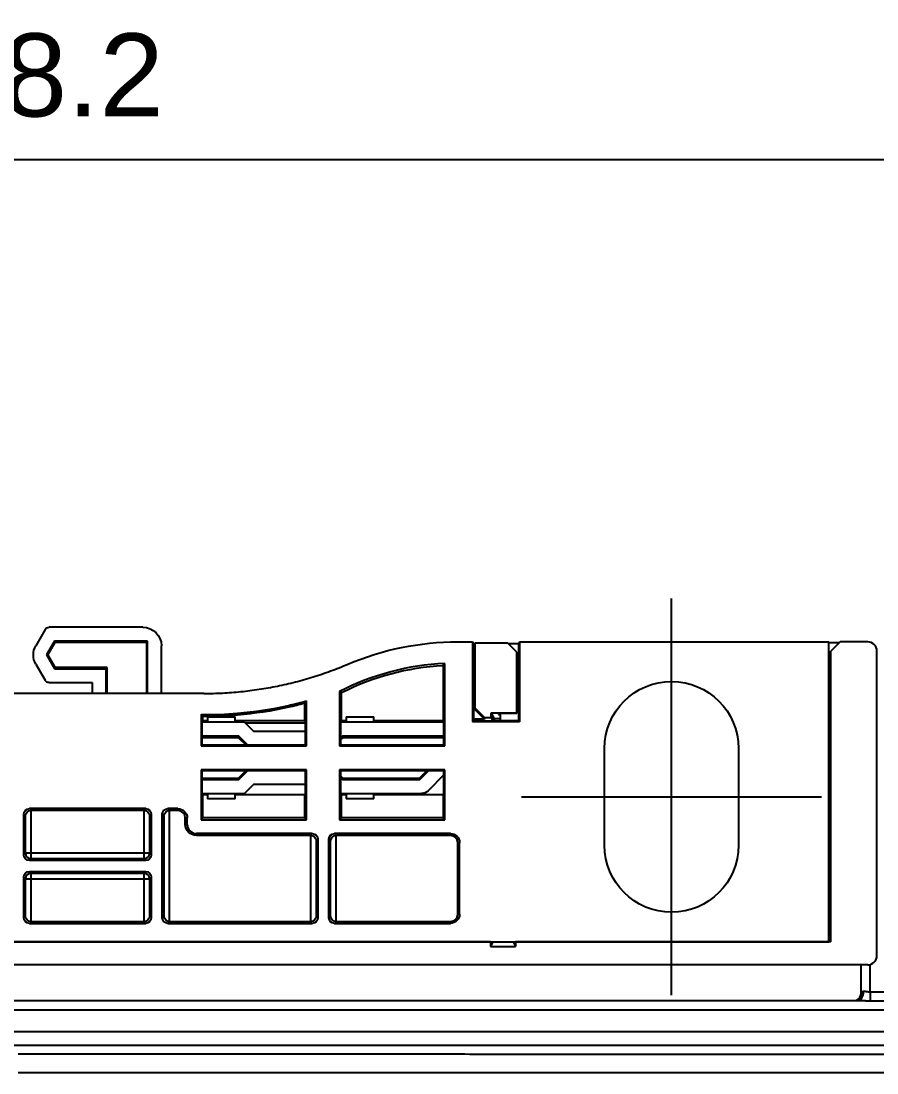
# Model space of a CAD drawing. Header units: millimetres. Extents: x 1301 to 1721, y -207 to 90.
# Drawn here: x 1629.95 to 1660.85, y 30.14 to 68.13 of the extents above; entities that cross this region are included whole.
import ezdxf

# ---------------------------------------------------------------- set-up
doc = ezdxf.new("R2010")
doc.units = ezdxf.units.MM
doc.linetypes.add('CENTER2', pattern=[28.575, 19.05, -3.175, 3.175, -3.175])
doc.layers.add('Center', color=1, linetype='CENTER2')
doc.layers.add('DIM', color=5, linetype='Continuous')
doc.styles.get("Standard").update_dxf_attribs({"font": 'arial.ttf'})
doc.dimstyles.new('사본 Standard', dxfattribs={"dimtxt": 2.5, "dimasz": 3, "dimexe": 1, "dimexo": 1, "dimgap": 0.9, "dimtad": 1, "dimdec": 1, "dimdsep": 46, "dimtxsty": 'Standard', "dimcen": 0.09, "dimclrd": 3, "dimclre": 3, "dimclrt": 2, "dimadec": 0, "dimazin": 0, "dimtfac": 1, "dimtdec": 1, "dimtmove": 0, "dimatfit": 3, "dimfxl": 1.25, "dimtolj": 1, "dimtzin": 0, "dimarcsym": 1})

# ---------------------------------------------------------------- blocks, each defined once
blk = doc.blocks.new('*D36')
at = {"layer": 'Defpoints', "color": 0, "transparency": 16777216}
for p in [(1669.566, 63.127), (1590.16, 39.119), (1669.566, 39.092)]:
    blk.add_point(p, dxfattribs=at)
at = {"layer": 'DIM', "linetype": 'ByBlock', "lineweight": -2, "transparency": 16777216}
for p, q in [((1590.16, 40.119), (1590.16, 64.127)), ((1669.566, 40.092), (1669.566, 64.127)), ((1593.16, 63.127), (1666.566, 63.127))]:
    blk.add_line(p, q, dxfattribs=at)
at = {"layer": 'DIM', "transparency": 16777216}
for points in [[(1593.16, 63.627), (1593.16, 62.627), (1590.16, 63.127)], [(1666.566, 63.627), (1666.566, 62.627), (1669.566, 63.127)]]:
    blk.add_solid(points, dxfattribs=at)
at = {"layer": 'DIM', "transparency": 16777216, "insert": (1629.863, 66.16), "char_height": 3, "attachment_point": 5}
blk.add_mtext('\\A1;238.2', dxfattribs=at)

msp = doc.modelspace()

# ---------------------------------------------------------------- linework, layer by layer
at = {"extrusion": (-6.12323e-17, -1.38778e-14, -1)}
for p, q in [((1630.818, 46.153), (1630.481, 45.57)), ((1634.348, 46.237), (1630.963, 46.237)), ((1631.155, 45.737), (1630.866, 45.237)), ((1630.916, 45.237), (1631.18, 45.694)), ((1631.18, 45.694), (1631.155, 45.737)), ((1634.515, 45.737), (1631.155, 45.737)), ((1631.18, 45.694), (1634.472, 45.694)), ((1634.472, 45.694), (1634.515, 45.737)), ((1634.472, 45.694), (1634.472, 43.845)), ((1634.515, 43.845), (1634.515, 45.737)), ((1645.71, 45.709), (1646.252, 45.709)), ((1646.252, 45.709), (1646.282, 45.649)), ((1646.252, 45.709), (1646.252, 42.823)), ((1646.282, 45.649), (1646.282, 42.853)), ((1646.282, 45.616), (1646.348, 45.616)), ((1646.348, 45.674), (1647.515, 45.674)), ((1646.348, 43.312), (1646.348, 45.674)), ((1647.848, 45.34), (1647.515, 45.674)), ((1647.54, 45.649), (1647.915, 45.649)), ((1647.945, 45.709), (1647.915, 45.649)), ((1647.915, 42.853), (1647.915, 45.649)), ((1647.945, 45.709), (1659.115, 45.709)), ((1647.945, 45.709), (1647.945, 42.823)), ((1659.115, 34.876), (1659.115, 45.709)), ((1659.115, 45.686), (1659.492, 45.686)), ((1659.515, 45.709), (1659.182, 45.375)), ((1660.515, 45.709), (1659.515, 45.709)), ((1630.916, 45.237), (1630.866, 45.237)), ((1630.866, 45.237), (1631.155, 44.737)), ((1631.18, 44.78), (1630.916, 45.237)), ((1635.015, 43.845), (1635.015, 45.57)), ((1647.848, 43.145), (1647.848, 45.34)), ((1659.182, 34.876), (1659.182, 45.375)), ((1660.848, 34.376), (1660.848, 45.376)), ((1630.481, 44.903), (1630.818, 44.32)), ((1645.182, 44.861), (1645.182, 42.853)), ((1645.25, 41.952), (1645.25, 44.932)), ((1631.18, 44.78), (1631.155, 44.737)), ((1631.155, 44.737), (1633.015, 44.737)), ((1633.058, 44.78), (1631.18, 44.78)), ((1633.058, 44.78), (1633.015, 44.737)), ((1633.015, 44.737), (1633.015, 43.845)), ((1633.058, 43.845), (1633.058, 44.78)), ((1630.963, 44.237), (1632.515, 44.237)), ((1632.515, 44.237), (1632.515, 43.845)), ((1636.551, 43.845), (1623.146, 43.845)), ((1641.447, 43.919), (1641.447, 41.952)), ((1641.515, 42.853), (1641.515, 43.878)), ((1640.182, 43.487), (1640.182, 42.853)), ((1640.25, 41.952), (1640.25, 43.575)), ((1646.348, 43.312), (1646.682, 42.978)), ((1646.348, 43.312), (1646.348, 43.253)), ((1636.447, 43.08), (1636.447, 41.952)), ((1636.515, 42.853), (1636.515, 43.012)), ((1636.682, 43.003), (1636.682, 42.803)), ((1636.682, 43.003), (1637.682, 43.003)), ((1637.682, 42.803), (1637.682, 43.003)), ((1641.682, 43.003), (1641.682, 42.803)), ((1641.682, 43.003), (1642.682, 43.003)), ((1642.682, 42.803), (1642.682, 43.003)), ((1646.682, 42.92), (1646.348, 43.253)), ((1646.682, 42.978), (1646.916, 42.978)), ((1646.682, 42.978), (1646.682, 42.92)), ((1646.916, 43.145), (1647.848, 43.145)), ((1646.916, 43.145), (1647.017, 42.942)), ((1646.916, 42.978), (1646.916, 43.145)), ((1646.916, 42.978), (1646.985, 42.84)), ((1647.017, 42.942), (1647.248, 42.942)), ((1647.182, 43.122), (1647.182, 43.087)), ((1647.848, 43.122), (1647.182, 43.122)), ((1647.182, 43.087), (1647.248, 43.087)), ((1647.248, 43.122), (1647.248, 42.853)), ((1647.848, 43.145), (1647.848, 43.122)), ((1636.48, 42.853), (1636.48, 41.985)), ((1636.48, 42.853), (1636.515, 42.853)), ((1638.015, 42.803), (1636.48, 42.803)), ((1636.682, 42.853), (1636.515, 42.853)), ((1640.182, 42.853), (1637.682, 42.853)), ((1638.015, 42.803), (1638.348, 42.47)), ((1640.216, 42.776), (1638.042, 42.776)), ((1640.217, 42.853), (1640.182, 42.853)), ((1640.217, 41.985), (1640.217, 42.853)), ((1641.48, 42.853), (1641.48, 41.985)), ((1641.48, 42.853), (1641.515, 42.853)), ((1645.216, 42.803), (1641.48, 42.803)), ((1641.682, 42.853), (1641.515, 42.853)), ((1645.182, 42.853), (1642.682, 42.853)), ((1645.217, 42.853), (1645.182, 42.853)), ((1645.217, 41.985), (1645.217, 42.853)), ((1646.268, 42.84), (1646.252, 42.823)), ((1647.945, 42.823), (1646.252, 42.823)), ((1646.268, 42.853), (1646.268, 42.84)), ((1646.268, 42.853), (1646.282, 42.853)), ((1647.928, 42.84), (1646.268, 42.84)), ((1646.682, 42.92), (1646.281, 42.92)), ((1647.915, 42.853), (1647.248, 42.853)), ((1647.751, 42.853), (1647.751, 42.84)), ((1647.928, 42.853), (1647.915, 42.853)), ((1647.928, 42.853), (1647.928, 42.84)), ((1647.928, 42.84), (1647.945, 42.823)), ((1637.808, 42.303), (1636.48, 42.303)), ((1636.48, 42.26), (1637.79, 42.26)), ((1637.79, 42.26), (1637.808, 42.303)), ((1637.79, 42.26), (1638.065, 41.985)), ((1638.126, 41.985), (1637.808, 42.303)), ((1640.217, 42.47), (1638.348, 42.47)), ((1641.555, 42.303), (1641.48, 42.228)), ((1641.48, 42.167), (1641.573, 42.26)), ((1641.573, 42.26), (1641.555, 42.303)), ((1645.217, 42.303), (1641.555, 42.303)), ((1641.573, 42.26), (1645.216, 42.26)), ((1636.48, 41.985), (1636.447, 41.952)), ((1636.447, 41.952), (1640.25, 41.952)), ((1636.48, 41.985), (1640.217, 41.985)), ((1640.217, 41.985), (1640.25, 41.952)), ((1641.48, 41.985), (1641.447, 41.952)), ((1641.447, 41.952), (1645.25, 41.952)), ((1641.48, 41.985), (1645.217, 41.985)), ((1645.217, 41.985), (1645.25, 41.952)), ((1651.015, 38.361), (1651.015, 41.861)), ((1655.848, 41.861), (1655.848, 38.361)), ((1636.48, 41.055), (1636.447, 41.088)), ((1636.447, 41.088), (1636.447, 39.285)), ((1640.25, 41.088), (1636.447, 41.088)), ((1640.217, 41.055), (1636.48, 41.055)), ((1636.48, 41.055), (1636.48, 40.187)), ((1638.065, 41.055), (1637.79, 40.78)), ((1637.808, 40.737), (1638.126, 41.055)), ((1640.217, 41.055), (1640.25, 41.088)), ((1640.217, 40.187), (1640.217, 41.055)), ((1640.25, 39.285), (1640.25, 41.088)), ((1641.48, 41.055), (1641.447, 41.088)), ((1641.447, 41.088), (1641.447, 39.285)), ((1645.25, 41.088), (1641.447, 41.088)), ((1645.217, 41.055), (1641.48, 41.055)), ((1641.48, 41.055), (1641.48, 40.187)), ((1644.599, 41.055), (1644.323, 40.78)), ((1644.341, 40.737), (1644.659, 41.055)), ((1645.217, 41.055), (1645.25, 41.088)), ((1645.217, 40.187), (1645.217, 41.055)), ((1645.25, 39.285), (1645.25, 41.088)), ((1637.79, 40.78), (1636.48, 40.78)), ((1636.48, 40.737), (1637.808, 40.737)), ((1637.79, 40.78), (1637.808, 40.737)), ((1641.573, 40.78), (1641.48, 40.873)), ((1641.48, 40.812), (1641.555, 40.737)), ((1641.573, 40.78), (1641.555, 40.737)), ((1641.555, 40.737), (1644.341, 40.737)), ((1644.323, 40.78), (1641.573, 40.78)), ((1644.323, 40.78), (1644.341, 40.737)), ((1645.217, 40.905), (1644.646, 40.334)), ((1638.348, 40.57), (1638.015, 40.237)), ((1638.348, 40.57), (1640.217, 40.57)), ((1636.48, 40.237), (1638.015, 40.237)), ((1636.48, 40.187), (1636.515, 40.187)), ((1636.682, 40.187), (1636.515, 40.187)), ((1636.515, 39.353), (1636.515, 40.187)), ((1636.682, 40.237), (1636.682, 40.037)), ((1637.682, 40.037), (1636.682, 40.037)), ((1637.682, 40.037), (1637.682, 40.237)), ((1640.182, 40.187), (1637.682, 40.187)), ((1640.217, 40.187), (1640.182, 40.187)), ((1640.182, 40.187), (1640.182, 39.353)), ((1641.48, 40.237), (1644.41, 40.237)), ((1641.48, 40.187), (1641.515, 40.187)), ((1641.682, 40.187), (1641.515, 40.187)), ((1641.515, 39.353), (1641.515, 40.187)), ((1641.682, 40.237), (1641.682, 40.037)), ((1642.682, 40.037), (1641.682, 40.037)), ((1642.682, 40.037), (1642.682, 40.237)), ((1645.182, 40.187), (1642.682, 40.187)), ((1645.217, 40.187), (1645.182, 40.187)), ((1645.182, 40.187), (1645.182, 39.353)), ((1630.316, 39.619), (1630.248, 39.687)), ((1634.448, 39.687), (1630.248, 39.687)), ((1630.309, 38.076), (1630.309, 39.618)), ((1634.38, 39.619), (1630.316, 39.619)), ((1634.448, 39.687), (1634.38, 39.619)), ((1634.387, 39.618), (1634.387, 38.076)), ((1635.316, 39.619), (1635.248, 39.687)), ((1635.614, 39.687), (1635.248, 39.687)), ((1635.309, 35.611), (1635.309, 39.618)), ((1635.614, 39.619), (1635.316, 39.619)), ((1635.614, 39.687), (1635.614, 39.619)), ((1630.11, 39.425), (1630.048, 39.487)), ((1630.048, 38.015), (1630.048, 39.487)), ((1630.11, 38.076), (1630.11, 39.425)), ((1634.648, 39.487), (1634.587, 39.425)), ((1634.587, 39.425), (1634.587, 38.076)), ((1634.648, 39.487), (1634.648, 38.015)), ((1635.11, 39.425), (1635.048, 39.487)), ((1635.048, 35.743), (1635.048, 39.487)), ((1635.11, 35.804), (1635.11, 39.425)), ((1635.947, 39.353), (1635.879, 39.353)), ((1635.879, 39.119), (1635.879, 39.353)), ((1635.947, 39.119), (1635.947, 39.353)), ((1636.515, 39.353), (1636.447, 39.285)), ((1636.447, 39.285), (1640.25, 39.285)), ((1640.182, 39.353), (1636.515, 39.353)), ((1640.182, 39.353), (1640.25, 39.285)), ((1641.515, 39.353), (1641.447, 39.285)), ((1641.447, 39.285), (1645.25, 39.285)), ((1645.182, 39.353), (1641.515, 39.353)), ((1645.182, 39.353), (1645.25, 39.285)), ((1635.879, 39.119), (1635.947, 39.119)), ((1636.28, 38.717), (1636.28, 38.785)), ((1640.464, 38.785), (1636.28, 38.785)), ((1640.464, 38.785), (1640.396, 38.717)), ((1641.332, 38.717), (1641.264, 38.785)), ((1645.448, 38.785), (1641.264, 38.785)), ((1645.448, 38.785), (1645.448, 38.717)), ((1640.396, 38.717), (1636.28, 38.717)), ((1640.403, 38.717), (1640.403, 35.611)), ((1640.664, 38.585), (1640.603, 38.524)), ((1640.603, 38.524), (1640.603, 35.804)), ((1640.664, 38.585), (1640.664, 35.743)), ((1641.126, 38.524), (1641.064, 38.585)), ((1641.064, 35.743), (1641.064, 38.585)), ((1641.126, 35.804), (1641.126, 38.524)), ((1641.325, 35.611), (1641.325, 38.717)), ((1645.448, 38.717), (1641.332, 38.717)), ((1645.782, 38.452), (1645.714, 38.452)), ((1645.714, 35.876), (1645.714, 38.452)), ((1645.782, 35.876), (1645.782, 38.452)), ((1630.11, 38.076), (1630.048, 38.015)), ((1630.309, 38.076), (1630.11, 38.076)), ((1634.387, 38.076), (1630.309, 38.076)), ((1630.309, 37.876), (1630.309, 38.076)), ((1634.587, 38.076), (1634.387, 38.076)), ((1634.387, 38.076), (1634.387, 37.876)), ((1634.587, 38.076), (1634.648, 38.015)), ((1630.309, 37.876), (1630.248, 37.815)), ((1634.448, 37.815), (1630.248, 37.815)), ((1634.387, 37.876), (1630.309, 37.876)), ((1634.387, 37.876), (1634.448, 37.815)), ((1630.309, 37.353), (1630.248, 37.415)), ((1630.248, 37.415), (1634.448, 37.415)), ((1630.309, 37.154), (1630.309, 37.353)), ((1630.309, 37.353), (1634.387, 37.353)), ((1634.387, 37.353), (1634.448, 37.415)), ((1634.387, 37.353), (1634.387, 37.154)), ((1630.11, 37.154), (1630.048, 37.215)), ((1630.048, 35.743), (1630.048, 37.215)), ((1630.11, 37.154), (1630.309, 37.154)), ((1630.11, 35.804), (1630.11, 37.154)), ((1630.309, 37.154), (1634.387, 37.154)), ((1630.309, 35.611), (1630.309, 37.154)), ((1634.387, 37.154), (1634.587, 37.154)), ((1634.387, 37.154), (1634.387, 35.611)), ((1634.587, 37.154), (1634.648, 37.215)), ((1634.587, 37.154), (1634.587, 35.804)), ((1634.648, 37.215), (1634.648, 35.743)), ((1630.048, 35.743), (1630.11, 35.804)), ((1634.587, 35.804), (1634.648, 35.743)), ((1635.048, 35.743), (1635.11, 35.804)), ((1640.603, 35.804), (1640.664, 35.743)), ((1641.064, 35.743), (1641.126, 35.804)), ((1645.782, 35.876), (1645.714, 35.876)), ((1630.248, 35.543), (1630.316, 35.611)), ((1630.248, 35.543), (1634.448, 35.543)), ((1630.316, 35.611), (1634.38, 35.611)), ((1634.38, 35.611), (1634.448, 35.543)), ((1635.248, 35.543), (1635.316, 35.611)), ((1635.248, 35.543), (1640.464, 35.543)), ((1635.316, 35.611), (1640.396, 35.611)), ((1640.396, 35.611), (1640.464, 35.543)), ((1641.264, 35.543), (1641.332, 35.611)), ((1641.264, 35.543), (1645.448, 35.543)), ((1641.332, 35.611), (1645.448, 35.611)), ((1645.448, 35.543), (1645.448, 35.611)), ((1600.582, 34.876), (1659.115, 34.876)), ((1646.899, 34.876), (1612.798, 34.876)), ((1646.982, 34.876), (1646.899, 34.709)), ((1646.899, 34.876), (1646.899, 34.709)), ((1646.899, 34.709), (1647.798, 34.709)), ((1647.715, 34.876), (1647.798, 34.709)), ((1659.182, 34.876), (1647.798, 34.876)), ((1647.798, 34.876), (1647.798, 34.709)), ((1659.115, 34.899), (1659.182, 34.899)), ((1660.515, 34.042), (1599.181, 34.042)), ((1660.276, 33.039), (1660.276, 34.042)), ((1660.609, 33.06), (1660.609, 34.056)), ((1664.385, 33.06), (1660.609, 33.06)), ((1660.609, 33.06), (1660.609, 32.737)), ((1660.187, 32.747), (1599.51, 32.747)), ((1664.385, 32.737), (1660.609, 32.737)), ((1689.129, 32.414), (1570.568, 32.414)), ((1570.504, 31.636), (1689.193, 31.636)), ((1689.193, 31.138), (1570.504, 31.138))]:
    msp.add_line(p, q, dxfattribs=at)
for centre, radius, start, end in [((-1630.963, 46.07), 0.167, 30, 90), ((-1634.348, 45.57), 0.667, 90, 180), ((-1645.71, 35.556), 10.153, 67.0006, 90), ((-1631.059, 45.237), 0.667, 330, 30), ((-1645.71, 35.556), 9.319, 63.2433, 86.7468), ((-1630.963, 44.403), 0.167, 270, 330), ((-1653.432, 41.861), 2.417, 0, 180), ((-1644.41, 40.57), 0.333, 225, 270), ((-1635.614, 39.353), 0.333, 90, 180), ((-1636.28, 39.119), 0.401, 270, 0), ((-1645.448, 38.452), 0.333, 90, 180), ((-1653.432, 38.361), 2.417, 180, 0), ((-1645.448, 35.876), 0.333, 180, 270)]:
    msp.add_arc(centre, radius, start, end, dxfattribs=at)
for centre, radius, start, end in [((1645.71, 35.556), 9.387, 92.8139, 117.0126), ((1635.614, 39.353), 0.265, 0, 90), ((1636.28, 39.119), 0.333, 180, 270), ((1645.448, 38.452), 0.265, 0, 90), ((1645.448, 35.876), 0.265, 270, 0)]:
    msp.add_arc(centre, radius, start, end)
for centre, major_axis, ratio, start_param, end_param in [((1660.515, 45.375), (0.149, 0.298), 0.999239, 5.176219, 6.746407), ((1630.309, 38.076), (0.141, -0.141), 0.998783, 3.9276, 5.497178), ((1634.387, 38.076), (0.141, 0.141), 0.998783, 3.9276, 5.497178), ((1630.309, 37.154), (-0.141, -0.141), 0.998783, 3.9276, 5.497178), ((1634.387, 37.154), (-0.141, 0.141), 0.998783, 3.9276, 5.497178), ((1660.515, 34.376), (-0.149, 0.298), 0.999239, 2.678371, 4.248559), ((1660.11, 33.078), (0.033, -0.332), 0.747156, 0.03107, 1.497091), ((1659.942, 33.039), (0.327, 0.065), 0.996044, 5.016574, 6.085494)]:
    msp.add_ellipse(centre, major_axis=major_axis, ratio=ratio, start_param=start_param, end_param=end_param)
for centre, major_axis, ratio, start_param, end_param in [((1647.015, 38.945), (0, 4), 0.017455, 0.034907, 0.229245), ((1647.682, 38.945), (0, 4), 0.017455, 6.053941, 6.069156), ((1630.248, 39.486), (-0.142, 0.142), 0.998783, 5.498396, 7.067974), ((1630.309, 39.425), (0.186, 0.077), 0.951833, 3.55205, 5.087939), ((1634.387, 39.425), (-0.186, 0.077), 0.951833, 1.195246, 2.731136), ((1634.448, 39.486), (-0.142, -0.142), 0.998783, 2.356803, 3.926382), ((1635.248, 39.486), (-0.142, 0.142), 0.998783, 5.498396, 7.067974), ((1635.309, 39.425), (0.186, 0.077), 0.951833, 3.55205, 5.087939), ((1640.464, 38.585), (-0.142, -0.142), 0.998783, 2.356803, 3.926382), ((1641.264, 38.585), (-0.142, 0.142), 0.998783, 5.498396, 7.067974), ((1640.403, 38.524), (-0.186, 0.077), 0.951833, 1.195246, 2.731136), ((1641.325, 38.524), (0.186, 0.077), 0.951833, 3.55205, 5.087939), ((1630.248, 38.015), (-0.142, -0.142), 0.998783, 5.498396, 7.067974), ((1634.448, 38.015), (0.142, -0.142), 0.998783, 5.498396, 7.067974), ((1630.248, 37.215), (-0.142, 0.142), 0.998783, 5.498396, 7.067974), ((1634.448, 37.215), (0.142, 0.142), 0.998783, 5.498396, 7.067974), ((1630.248, 35.743), (0.142, 0.142), 0.998783, 2.356803, 3.926382), ((1630.309, 35.804), (-0.186, 0.077), 0.951833, 4.336839, 5.872728), ((1634.387, 35.804), (0.186, 0.077), 0.951833, 0.410457, 1.946347), ((1634.448, 35.743), (0.142, -0.142), 0.998783, 5.498396, 7.067974), ((1635.248, 35.743), (0.142, 0.142), 0.998783, 2.356803, 3.926382), ((1635.309, 35.804), (-0.186, 0.077), 0.951833, 4.336839, 5.872728), ((1640.403, 35.804), (0.186, 0.077), 0.951833, 0.410457, 1.946347), ((1640.464, 35.743), (0.142, -0.142), 0.998783, 5.498396, 7.067974), ((1641.264, 35.743), (0.142, 0.142), 0.998783, 2.356803, 3.926382), ((1641.325, 35.804), (-0.186, 0.077), 0.951833, 4.336839, 5.872728)]:
    msp.add_ellipse(centre, major_axis=major_axis, ratio=ratio, start_param=start_param, end_param=end_param, dxfattribs=at)
for points, knots in [([(1636.551, 43.845), (1636.773, 43.845), (1637.218, 43.856), (1637.883, 43.906), (1638.545, 43.99), (1639.202, 44.107), (1639.852, 44.256), (1640.494, 44.438), (1641.126, 44.652), (1641.539, 44.815), (1641.744, 44.902)], [0, 0, 0, 0, 0.124984, 0.249995, 0.375007, 0.500017, 0.625023, 0.750026, 0.875027, 1, 1, 1, 1]), ([(1636.447, 43.08), (1636.47, 43.08), (1636.907, 43.077), (1637.967, 43.121), (1639.185, 43.308), (1640.006, 43.509), (1640.221, 43.568), (1640.25, 43.575)], [0, 0, 0, 0, 0.017746, 0.340985, 0.826228, 0.976956, 1, 1, 1, 1]), ([(1640.182, 43.487), (1639.994, 43.436), (1639.198, 43.241), (1637.974, 43.053), (1636.931, 43.01), (1636.515, 43.012)], [0, 0, 0, 0, 0.157138, 0.663015, 1, 1, 1, 1]), ([(1660.281, 33.053), (1660.283, 33.02), (1660.284, 32.959), (1660.264, 32.876), (1660.243, 32.814), (1660.231, 32.786), (1660.226, 32.775)], [0, 0, 0, 0, 0.254495, 0.502435, 0.742173, 1, 1, 1, 1]), ([(1660.359, 33.078), (1660.347, 33.076), (1660.324, 33.07), (1660.297, 33.061), (1660.279, 33.05), (1660.275, 33.043), (1660.276, 33.039)], [0, 0, 0, 0, 0.232752, 0.465695, 0.715663, 1, 1, 1, 1]), ([(1660.609, 33.06), (1660.594, 33.06), (1660.564, 33.061), (1660.522, 33.065), (1660.485, 33.07), (1660.451, 33.075), (1660.419, 33.079), (1660.388, 33.081), (1660.369, 33.08), (1660.359, 33.078), (1660.359, 33.078)], [0, 0, 0, 0, 0.169156, 0.324465, 0.46821, 0.599689, 0.72489, 0.854956, 0.999987, 1, 1, 1, 1]), ([(1660.609, 32.737), (1660.606, 32.737), (1660.599, 32.737), (1660.589, 32.737), (1660.578, 32.737), (1660.568, 32.737), (1660.558, 32.737), (1660.548, 32.737), (1660.538, 32.737), (1660.528, 32.737), (1660.518, 32.738), (1660.508, 32.738), (1660.498, 32.738), (1660.488, 32.738), (1660.478, 32.738), (1660.468, 32.739), (1660.459, 32.739), (1660.449, 32.739), (1660.439, 32.739), (1660.429, 32.74), (1660.42, 32.74), (1660.41, 32.74), (1660.4, 32.741), (1660.391, 32.741), (1660.381, 32.741), (1660.371, 32.742), (1660.362, 32.742), (1660.352, 32.742), (1660.343, 32.743), (1660.334, 32.743), (1660.322, 32.744), (1660.309, 32.744), (1660.294, 32.745), (1660.279, 32.745), (1660.264, 32.746), (1660.25, 32.746), (1660.236, 32.746), (1660.222, 32.747), (1660.208, 32.747), (1660.195, 32.747), (1660.182, 32.747), (1660.169, 32.747), (1660.157, 32.747), (1660.145, 32.747), (1660.133, 32.747), (1660.121, 32.747), (1660.114, 32.746), (1660.11, 32.746)], [0, 0, 0, 0, 0.01977, 0.039486, 0.059149, 0.078759, 0.098319, 0.117829, 0.13729, 0.156704, 0.176072, 0.195395, 0.214675, 0.233911, 0.253107, 0.272263, 0.29138, 0.310459, 0.329502, 0.34851, 0.367485, 0.386427, 0.405339, 0.42422, 0.443073, 0.461899, 0.480699, 0.499474, 0.518227, 0.536957, 0.555667, 0.586395, 0.616693, 0.646569, 0.676029, 0.705081, 0.733731, 0.761988, 0.789859, 0.817352, 0.844476, 0.87124, 0.897653, 0.923726, 0.949467, 0.974888, 1, 1, 1, 1])]:
    msp.add_open_spline(points, degree=3, knots=knots)
for points in [[(1645.182, 44.861), (1645.193, 44.872), (1645.216, 44.896), (1645.238, 44.92), (1645.25, 44.932)], [(1641.515, 43.878), (1641.504, 43.885), (1641.481, 43.899), (1641.458, 43.913), (1641.447, 43.919)], [(1640.182, 43.487), (1640.193, 43.501), (1640.216, 43.531), (1640.238, 43.561), (1640.25, 43.575)], [(1636.515, 43.012), (1636.504, 43.023), (1636.481, 43.046), (1636.458, 43.069), (1636.447, 43.08)], [(1630.316, 39.619), (1630.314, 39.619), (1630.312, 39.619), (1630.309, 39.618)], [(1634.387, 39.618), (1634.385, 39.619), (1634.383, 39.619), (1634.38, 39.619)], [(1635.316, 39.619), (1635.314, 39.619), (1635.312, 39.619), (1635.309, 39.618)], [(1640.403, 38.717), (1640.401, 38.717), (1640.399, 38.717), (1640.396, 38.717)], [(1641.332, 38.717), (1641.33, 38.717), (1641.328, 38.717), (1641.325, 38.717)], [(1630.309, 35.611), (1630.312, 35.611), (1630.314, 35.611), (1630.316, 35.611)], [(1634.38, 35.611), (1634.383, 35.611), (1634.385, 35.611), (1634.387, 35.611)], [(1635.309, 35.611), (1635.312, 35.611), (1635.314, 35.611), (1635.316, 35.611)], [(1640.396, 35.611), (1640.399, 35.611), (1640.401, 35.611), (1640.403, 35.611)], [(1641.325, 35.611), (1641.328, 35.611), (1641.33, 35.611), (1641.332, 35.611)], [(1688.952, 30.808), (1688.442, 30.808), (1687.462, 30.808), (1686.119, 30.808), (1684.875, 30.808), (1683.728, 30.808), (1682.668, 30.808), (1681.69, 30.808), (1680.785, 30.808), (1679.947, 30.808), (1679.171, 30.808), (1678.453, 30.808), (1677.788, 30.808), (1677.177, 30.808), (1676.602, 30.808), (1676.025, 30.808), (1675.425, 30.808), (1674.823, 30.808), (1674.243, 30.808), (1673.671, 30.808), (1673.059, 30.808), (1672.389, 30.808), (1671.667, 30.809), (1670.888, 30.809), (1670.039, 30.809), (1669.112, 30.809), (1668.105, 30.809), (1667.018, 30.809), (1665.843, 30.809), (1664.569, 30.81), (1663.193, 30.81), (1661.711, 30.81), (1660.111, 30.81), (1658.377, 30.811), (1656.496, 30.811), (1654.455, 30.812), (1652.24, 30.812), (1649.836, 30.813), (1647.224, 30.813), (1644.385, 30.814), (1641.3, 30.814), (1637.909, 30.815), (1634.171, 30.815), (1631.34, 30.815), (1629.848, 30.815)], [(1688.952, 30.144), (1688.444, 30.144), (1687.462, 30.144), (1686.119, 30.144), (1684.876, 30.144), (1683.728, 30.145), (1682.668, 30.145), (1681.69, 30.145), (1680.785, 30.145), (1679.947, 30.145), (1679.171, 30.145), (1678.452, 30.145), (1677.788, 30.145), (1677.177, 30.145), (1676.602, 30.145), (1676.025, 30.145), (1675.424, 30.145), (1674.822, 30.145), (1674.242, 30.145), (1673.67, 30.145), (1673.058, 30.145), (1672.388, 30.145), (1671.666, 30.145), (1670.887, 30.145), (1670.038, 30.145), (1669.111, 30.145), (1668.104, 30.145), (1667.017, 30.145), (1665.842, 30.145), (1664.567, 30.144), (1663.191, 30.144), (1661.709, 30.144), (1660.109, 30.144), (1658.376, 30.144), (1656.495, 30.144), (1654.453, 30.143), (1652.239, 30.143), (1649.835, 30.143), (1647.223, 30.142), (1644.384, 30.142), (1641.299, 30.142), (1637.908, 30.141), (1634.17, 30.141), (1631.34, 30.141), (1629.848, 30.141)]]:
    msp.add_open_spline(points, degree=3)
at = {"layer": 'Center'}
for p, q in [((1653.432, 32.945), (1653.432, 47.278)), ((1648.015, 40.111), (1658.848, 40.111))]:
    msp.add_line(p, q, dxfattribs=at)

# ---------------------------------------------------------------- dimensions: what is measured, and where the dimension line sits
at = {"layer": 'DIM'}
dim = msp.add_linear_dim(base=(1669.566, 63.127), p1=(1590.16, 39.119), p2=(1669.566, 39.092), text='238.2', dimstyle='사본 Standard', override={"dimtxt": 3, "dimgap": 1.5, "dimcen": 0, "dimclrd": 256, "dimclre": 256, "dimclrt": 256, "dimtofl": 0}, dxfattribs=at)
dim.commit()
dim.dimension.update_dxf_attribs({"geometry": '*D36', "text_midpoint": (1629.863, 66.16)})

doc.saveas('drawing.dxf')
